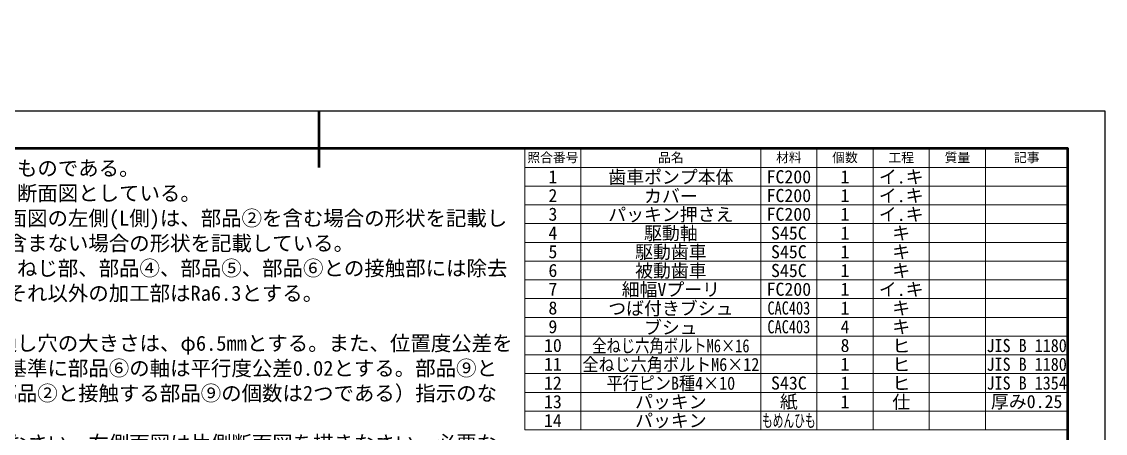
# Model space of a CAD drawing. Header units: millimetres. Extents: x 537 to 1000, y 82 to 403.
# Drawn here: x 710.5 to 999.8, y 293.2 to 403 of the extents above; entities that cross this region are included whole.
import ezdxf
from ezdxf.enums import TextEntityAlignment as Align

# ---------------------------------------------------------------- set-up
doc = ezdxf.new("R2010")
doc.units = ezdxf.units.MM
for name, color, linetype, lineweight in [('02図枠', 7, 'Continuous', 50), ('外形線', 7, 'Continuous', 35), ('表題欄', 4, 'Continuous', 18)]:
    doc.layers.add(name, color=color, linetype=linetype, lineweight=lineweight)
doc.styles.add('横文字', font='MS Gothic.ttf', dxfattribs={"height": 3.5})

# ---------------------------------------------------------------- blocks, each defined once
blk = doc.blocks.new('部品欄\u3000データ')
for p, q in [((-145, 0), (-145, -5)), ((-130, 0), (-130, -5)), ((-82, 0), (-82, -5)), ((-67, 0), (-67, -5)), ((-52, 0), (-52, -5)), ((-37, 0), (-37, -5)), ((-22, 0), (-22, -5)), ((-145, -5), (0, -5))]:
    blk.add_line(p, q)
at = {"style": '横文字'}
for tag, p in [('照合番号', (-137.5, -2.5)), ('品名', (-106, -2.5)), ('材料', (-74.5, -2.5)), ('個数', (-59.5, -2.5)), ('工程', (-44.5, -2.5)), ('質量', (-29.5, -2.5)), ('記事', (-11, -2.5))]:
    blk.add_attdef(tag, text='', height=3.5, dxfattribs=at).set_placement(p, align=Align.MIDDLE)
blk = doc.blocks.new('部品欄\u3000表題')
for p, q in [((-145, 0), (-145, -5)), ((-130, 0), (-130, -5)), ((-82, 0), (-82, -5)), ((-67, 0), (-67, -5)), ((-52, 0), (-52, -5)), ((-37, 0), (-37, -5)), ((-22, 0), (-22, -5)), ((-145, -5), (0, -5))]:
    blk.add_line(p, q)
at = {"char_height": 2.5, "attachment_point": 5, "style": '横文字'}
for s, width, insert in [('照合番号', 15, (-137.5, -2.5)), ('品名', 50, (-106, -2.5)), ('材料', 12, (-74.5, -2.5)), ('個数', 12, (-59.5, -2.5)), ('工程', 12, (-44.5, -2.5)), ('質量', 12, (-29.5, -2.5)), ('記事', 22, (-11, -2.5))]:
    blk.add_mtext_dynamic_manual_height_columns(s, width=width, gutter_width=17.5, heights=[0], dxfattribs=dict(at, insert=insert))

msp = doc.modelspace()

# ---------------------------------------------------------------- linework, layer by layer
msp.add_lwpolyline([(579.811, 82.101), (999.811, 82.101), (999.811, 379.101), (579.811, 379.101)], close=True)
at = {"layer": '02図枠'}
msp.add_line((789.811, 379.101), (789.811, 364.101), dxfattribs=at)
msp.add_lwpolyline([(589.811, 92.101), (989.811, 92.101), (989.811, 369.101), (589.811, 369.101)], close=True, dxfattribs=at)

# ---------------------------------------------------------------- block references
at = {"layer": '表題欄'}
msp.add_blockref('部品欄\u3000表題', (989.811, 369.101), dxfattribs=at)
ref = msp.add_blockref('部品欄\u3000データ', (989.811, 364.101), dxfattribs=at)
ref.add_attrib('照合番号', '1', dxfattribs={"layer": '0', "height": 3.5, "style": '横文字'}).set_placement((852.311, 361.601), align=Align.MIDDLE)
ref.add_attrib('品名', '歯車ポンプ本体', dxfattribs={"layer": '0', "height": 3.5, "style": '横文字'}).set_placement((883.811, 361.601), align=Align.MIDDLE)
ref.add_attrib('材料', 'FC200', dxfattribs={"layer": '0', "height": 3.5, "style": '横文字'}).set_placement((915.311, 361.601), align=Align.MIDDLE)
ref.add_attrib('個数', '1', dxfattribs={"layer": '0', "height": 3.5, "style": '横文字'}).set_placement((930.311, 361.601), align=Align.MIDDLE)
ref.add_attrib('工程', 'イ.キ', dxfattribs={"layer": '0', "height": 3.5, "style": '横文字'}).set_placement((945.311, 361.601), align=Align.MIDDLE)
ref = msp.add_blockref('部品欄\u3000データ', (989.811, 359.101), dxfattribs=at)
ref.add_attrib('照合番号', '2', dxfattribs={"layer": '0', "height": 3.5, "style": '横文字'}).set_placement((852.311, 356.601), align=Align.MIDDLE)
ref.add_attrib('品名', 'カバー', dxfattribs={"layer": '0', "height": 3.5, "style": '横文字'}).set_placement((883.811, 356.601), align=Align.MIDDLE)
ref.add_attrib('材料', 'FC200', dxfattribs={"layer": '0', "height": 3.5, "style": '横文字'}).set_placement((915.311, 356.601), align=Align.MIDDLE)
ref.add_attrib('個数', '1', dxfattribs={"layer": '0', "height": 3.5, "style": '横文字'}).set_placement((930.311, 356.601), align=Align.MIDDLE)
ref.add_attrib('工程', 'イ.キ', dxfattribs={"layer": '0', "height": 3.5, "style": '横文字'}).set_placement((945.311, 356.601), align=Align.MIDDLE)
ref = msp.add_blockref('部品欄\u3000データ', (989.811, 354.101), dxfattribs=at)
ref.add_attrib('照合番号', '3', dxfattribs={"layer": '0', "height": 3.5, "style": '横文字'}).set_placement((852.311, 351.601), align=Align.MIDDLE)
ref.add_attrib('品名', 'パッキン押さえ', dxfattribs={"layer": '0', "height": 3.5, "style": '横文字'}).set_placement((883.811, 351.601), align=Align.MIDDLE)
ref.add_attrib('材料', 'FC200', dxfattribs={"layer": '0', "height": 3.5, "style": '横文字'}).set_placement((915.311, 351.601), align=Align.MIDDLE)
ref.add_attrib('個数', '1', dxfattribs={"layer": '0', "height": 3.5, "style": '横文字'}).set_placement((930.311, 351.601), align=Align.MIDDLE)
ref.add_attrib('工程', 'イ.キ', dxfattribs={"layer": '0', "height": 3.5, "style": '横文字'}).set_placement((945.311, 351.601), align=Align.MIDDLE)
ref = msp.add_blockref('部品欄\u3000データ', (989.811, 349.101), dxfattribs=at)
ref.add_attrib('照合番号', '4', dxfattribs={"layer": '0', "height": 3.5, "style": '横文字'}).set_placement((852.311, 346.601), align=Align.MIDDLE)
ref.add_attrib('品名', '駆動軸', dxfattribs={"layer": '0', "height": 3.5, "style": '横文字'}).set_placement((883.811, 346.601), align=Align.MIDDLE)
ref.add_attrib('材料', 'S45C', dxfattribs={"layer": '0', "height": 3.5, "style": '横文字'}).set_placement((915.311, 346.601), align=Align.MIDDLE)
ref.add_attrib('個数', '1', dxfattribs={"layer": '0', "height": 3.5, "style": '横文字'}).set_placement((930.311, 346.601), align=Align.MIDDLE)
ref.add_attrib('工程', 'キ', dxfattribs={"layer": '0', "height": 3.5, "style": '横文字'}).set_placement((945.311, 346.601), align=Align.MIDDLE)
ref = msp.add_blockref('部品欄\u3000データ', (989.811, 344.101), dxfattribs=at)
ref.add_attrib('照合番号', '5', dxfattribs={"layer": '0', "height": 3.5, "style": '横文字'}).set_placement((852.311, 341.601), align=Align.MIDDLE)
ref.add_attrib('品名', '駆動歯車', dxfattribs={"layer": '0', "height": 3.5, "style": '横文字'}).set_placement((883.811, 341.601), align=Align.MIDDLE)
ref.add_attrib('材料', 'S45C', dxfattribs={"layer": '0', "height": 3.5, "style": '横文字'}).set_placement((915.311, 341.601), align=Align.MIDDLE)
ref.add_attrib('個数', '1', dxfattribs={"layer": '0', "height": 3.5, "style": '横文字'}).set_placement((930.311, 341.601), align=Align.MIDDLE)
ref.add_attrib('工程', 'キ', dxfattribs={"layer": '0', "height": 3.5, "style": '横文字'}).set_placement((945.311, 341.601), align=Align.MIDDLE)
ref = msp.add_blockref('部品欄\u3000データ', (989.811, 339.101), dxfattribs=at)
ref.add_attrib('照合番号', '6', dxfattribs={"layer": '0', "height": 3.5, "style": '横文字'}).set_placement((852.311, 336.601), align=Align.MIDDLE)
ref.add_attrib('品名', '被動歯車', dxfattribs={"layer": '0', "height": 3.5, "style": '横文字'}).set_placement((883.811, 336.601), align=Align.MIDDLE)
ref.add_attrib('材料', 'S45C', dxfattribs={"layer": '0', "height": 3.5, "style": '横文字'}).set_placement((915.311, 336.601), align=Align.MIDDLE)
ref.add_attrib('個数', '1', dxfattribs={"layer": '0', "height": 3.5, "style": '横文字'}).set_placement((930.311, 336.601), align=Align.MIDDLE)
ref.add_attrib('工程', 'キ', dxfattribs={"layer": '0', "height": 3.5, "style": '横文字'}).set_placement((945.311, 336.601), align=Align.MIDDLE)
ref = msp.add_blockref('部品欄\u3000データ', (989.811, 334.101), dxfattribs=at)
ref.add_attrib('照合番号', '7', dxfattribs={"layer": '0', "height": 3.5, "style": '横文字'}).set_placement((852.311, 331.601), align=Align.MIDDLE)
ref.add_attrib('品名', '細幅Vプーリ', dxfattribs={"layer": '0', "height": 3.5, "style": '横文字'}).set_placement((883.811, 331.601), align=Align.MIDDLE)
ref.add_attrib('材料', 'FC200', dxfattribs={"layer": '0', "height": 3.5, "style": '横文字'}).set_placement((915.311, 331.601), align=Align.MIDDLE)
ref.add_attrib('個数', '1', dxfattribs={"layer": '0', "height": 3.5, "style": '横文字'}).set_placement((930.311, 331.601), align=Align.MIDDLE)
ref.add_attrib('工程', 'イ.キ', dxfattribs={"layer": '0', "height": 3.5, "style": '横文字'}).set_placement((945.311, 331.601), align=Align.MIDDLE)
ref = msp.add_blockref('部品欄\u3000データ', (989.811, 329.101), dxfattribs=at)
ref.add_attrib('照合番号', '8', dxfattribs={"layer": '0', "height": 3.5, "style": '横文字'}).set_placement((852.311, 326.601), align=Align.MIDDLE)
ref.add_attrib('品名', 'つば付きブシュ', dxfattribs={"layer": '0', "height": 3.5, "style": '横文字'}).set_placement((883.811, 326.601), align=Align.MIDDLE)
ref.add_attrib('材料', 'CAC403', dxfattribs={"layer": '0', "height": 3.5, "style": '横文字', "width": 0.8}).set_placement((915.311, 326.601), align=Align.MIDDLE)
ref.add_attrib('個数', '1', dxfattribs={"layer": '0', "height": 3.5, "style": '横文字'}).set_placement((930.311, 326.601), align=Align.MIDDLE)
ref.add_attrib('工程', 'キ', dxfattribs={"layer": '0', "height": 3.5, "style": '横文字'}).set_placement((945.311, 326.601), align=Align.MIDDLE)
ref = msp.add_blockref('部品欄\u3000データ', (989.811, 324.101), dxfattribs=at)
ref.add_attrib('照合番号', '9', dxfattribs={"layer": '0', "height": 3.5, "style": '横文字'}).set_placement((852.311, 321.601), align=Align.MIDDLE)
ref.add_attrib('品名', 'ブシュ', dxfattribs={"layer": '0', "height": 3.5, "style": '横文字'}).set_placement((883.811, 321.601), align=Align.MIDDLE)
ref.add_attrib('材料', 'CAC403', dxfattribs={"layer": '0', "height": 3.5, "style": '横文字', "width": 0.8}).set_placement((915.311, 321.601), align=Align.MIDDLE)
ref.add_attrib('個数', '4', dxfattribs={"layer": '0', "height": 3.5, "style": '横文字'}).set_placement((930.311, 321.601), align=Align.MIDDLE)
ref.add_attrib('工程', 'キ', dxfattribs={"layer": '0', "height": 3.5, "style": '横文字'}).set_placement((945.311, 321.601), align=Align.MIDDLE)
ref = msp.add_blockref('部品欄\u3000データ', (989.811, 319.101), dxfattribs=at)
ref.add_attrib('照合番号', '10', dxfattribs={"layer": '0', "height": 3.5, "style": '横文字'}).set_placement((852.311, 316.601), align=Align.MIDDLE)
ref.add_attrib('品名', '全ねじ六角ボルトM6×16', dxfattribs={"layer": '0', "height": 3.5, "style": '横文字', "width": 0.8}).set_placement((883.811, 316.601), align=Align.MIDDLE)
ref.add_attrib('個数', '8', dxfattribs={"layer": '0', "height": 3.5, "style": '横文字'}).set_placement((930.311, 316.601), align=Align.MIDDLE)
ref.add_attrib('工程', 'ヒ', dxfattribs={"layer": '0', "height": 3.5, "style": '横文字'}).set_placement((945.311, 316.601), align=Align.MIDDLE)
ref.add_attrib('記事', 'JIS B 1180', dxfattribs={"layer": '0', "height": 3.5, "style": '横文字', "width": 0.9}).set_placement((978.811, 316.601), align=Align.MIDDLE)
ref = msp.add_blockref('部品欄\u3000データ', (989.811, 314.101), dxfattribs=at)
ref.add_attrib('照合番号', '11', dxfattribs={"layer": '0', "height": 3.5, "style": '横文字'}).set_placement((852.311, 311.601), align=Align.MIDDLE)
ref.add_attrib('品名', '全ねじ六角ボルトM6×12', dxfattribs={"layer": '0', "height": 3.5, "style": '横文字', "width": 0.9}).set_placement((883.811, 311.601), align=Align.MIDDLE)
ref.add_attrib('個数', '1', dxfattribs={"layer": '0', "height": 3.5, "style": '横文字'}).set_placement((930.311, 311.601), align=Align.MIDDLE)
ref.add_attrib('工程', 'ヒ', dxfattribs={"layer": '0', "height": 3.5, "style": '横文字'}).set_placement((945.311, 311.601), align=Align.MIDDLE)
ref.add_attrib('記事', 'JIS B 1180', dxfattribs={"layer": '0', "height": 3.5, "style": '横文字', "width": 0.9}).set_placement((978.811, 311.601), align=Align.MIDDLE)
ref = msp.add_blockref('部品欄\u3000データ', (989.811, 309.101), dxfattribs=at)
ref.add_attrib('照合番号', '12', dxfattribs={"layer": '0', "height": 3.5, "style": '横文字'}).set_placement((852.311, 306.601), align=Align.MIDDLE)
ref.add_attrib('品名', '平行ピンB種4×10', dxfattribs={"layer": '0', "height": 3.5, "style": '横文字', "width": 0.9}).set_placement((883.811, 306.601), align=Align.MIDDLE)
ref.add_attrib('材料', 'S43C', dxfattribs={"layer": '0', "height": 3.5, "style": '横文字'}).set_placement((915.311, 306.601), align=Align.MIDDLE)
ref.add_attrib('個数', '1', dxfattribs={"layer": '0', "height": 3.5, "style": '横文字'}).set_placement((930.311, 306.601), align=Align.MIDDLE)
ref.add_attrib('工程', 'ヒ', dxfattribs={"layer": '0', "height": 3.5, "style": '横文字'}).set_placement((945.311, 306.601), align=Align.MIDDLE)
ref.add_attrib('記事', 'JIS B 1354', dxfattribs={"layer": '0', "height": 3.5, "style": '横文字', "width": 0.9}).set_placement((978.811, 306.601), align=Align.MIDDLE)
ref = msp.add_blockref('部品欄\u3000データ', (989.811, 304.101), dxfattribs=at)
ref.add_attrib('照合番号', '13', dxfattribs={"layer": '0', "height": 3.5, "style": '横文字'}).set_placement((852.311, 301.601), align=Align.MIDDLE)
ref.add_attrib('品名', 'パッキン', dxfattribs={"layer": '0', "height": 3.5, "style": '横文字'}).set_placement((883.811, 301.601), align=Align.MIDDLE)
ref.add_attrib('材料', '紙', dxfattribs={"layer": '0', "height": 3.5, "style": '横文字'}).set_placement((915.311, 301.601), align=Align.MIDDLE)
ref.add_attrib('個数', '1', dxfattribs={"layer": '0', "height": 3.5, "style": '横文字'}).set_placement((930.311, 301.601), align=Align.MIDDLE)
ref.add_attrib('工程', '仕', dxfattribs={"layer": '0', "height": 3.5, "style": '横文字'}).set_placement((945.311, 301.601), align=Align.MIDDLE)
ref.add_attrib('記事', '厚み0.25', dxfattribs={"layer": '0', "height": 3.5, "style": '横文字'}).set_placement((978.811, 301.601), align=Align.MIDDLE)
ref = msp.add_blockref('部品欄\u3000データ', (989.811, 299.101), dxfattribs=at)
ref.add_attrib('照合番号', '14', dxfattribs={"layer": '0', "height": 3.5, "style": '横文字'}).set_placement((852.311, 296.601), align=Align.MIDDLE)
ref.add_attrib('品名', 'パッキン', dxfattribs={"layer": '0', "height": 3.5, "style": '横文字'}).set_placement((883.811, 296.601), align=Align.MIDDLE)
ref.add_attrib('材料', 'もめんひも', dxfattribs={"layer": '0', "height": 3.5, "style": '横文字', "width": 0.6}).set_placement((915.311, 296.601), align=Align.MIDDLE)

# ---------------------------------------------------------------- texts
at = {"layer": '外形線', "insert": (594.631, 365.881), "char_height": 4, "attachment_point": 1, "style": '横文字'}
msp.add_mtext_dynamic_manual_height_columns('\\pxqj;{\\fMS Mincho|b0|i0|c128|p17;課題図は歯車ポンプの組立図を１：１で描いたものである。\\fMS Mincho|b0|i0|c0|p17;\\P\\fMS Mincho|b0|i0|c128|p17;・主投影図は、課題図の部品④の軸線を基準に断面図としている。\\P\\pq*;Y方向から見た図を左側面図としている。左側面図の左側(L側)は、部品②を含む場合の形状を記載している。右側(R側)は、部品②、⑨、⑩、⑬を含まない場合の形状を記載している。\\P・部品①②③⑦は鋳造で製造し、はめあい部、ねじ部、部品④、部品⑤、部品⑥との接触部には除去加工を設ける。はめあい部は、Ra1.6にする。それ以外の加工部はRa6.3とする。\\P・はめあい部「部品②と部品⑨：H7-k6」\\P・部品⑩は部品①②⑬の固定に用いている。通し穴の大きさは、φ6.5㎜とする。また、位置度公差を設け、最大実体公差0.5とする。部品④の軸を基準に部品⑥の軸は平行度公差0.02とする。部品⑨との接触面には、同心度公差0.02を設ける。（部品②と接触する部品⑨の個数は2つである）指示のない交差はJIS B 0419-mK\\P・Y方向から見た部品②を主投影図として描きなさい。右側面図は片側断面図を描きなさい。必要な場合は、背面図を描きなさい。}', width=246.82824, gutter_width=25, heights=[98.131], dxfattribs=at)

doc.saveas('drawing.dxf')
